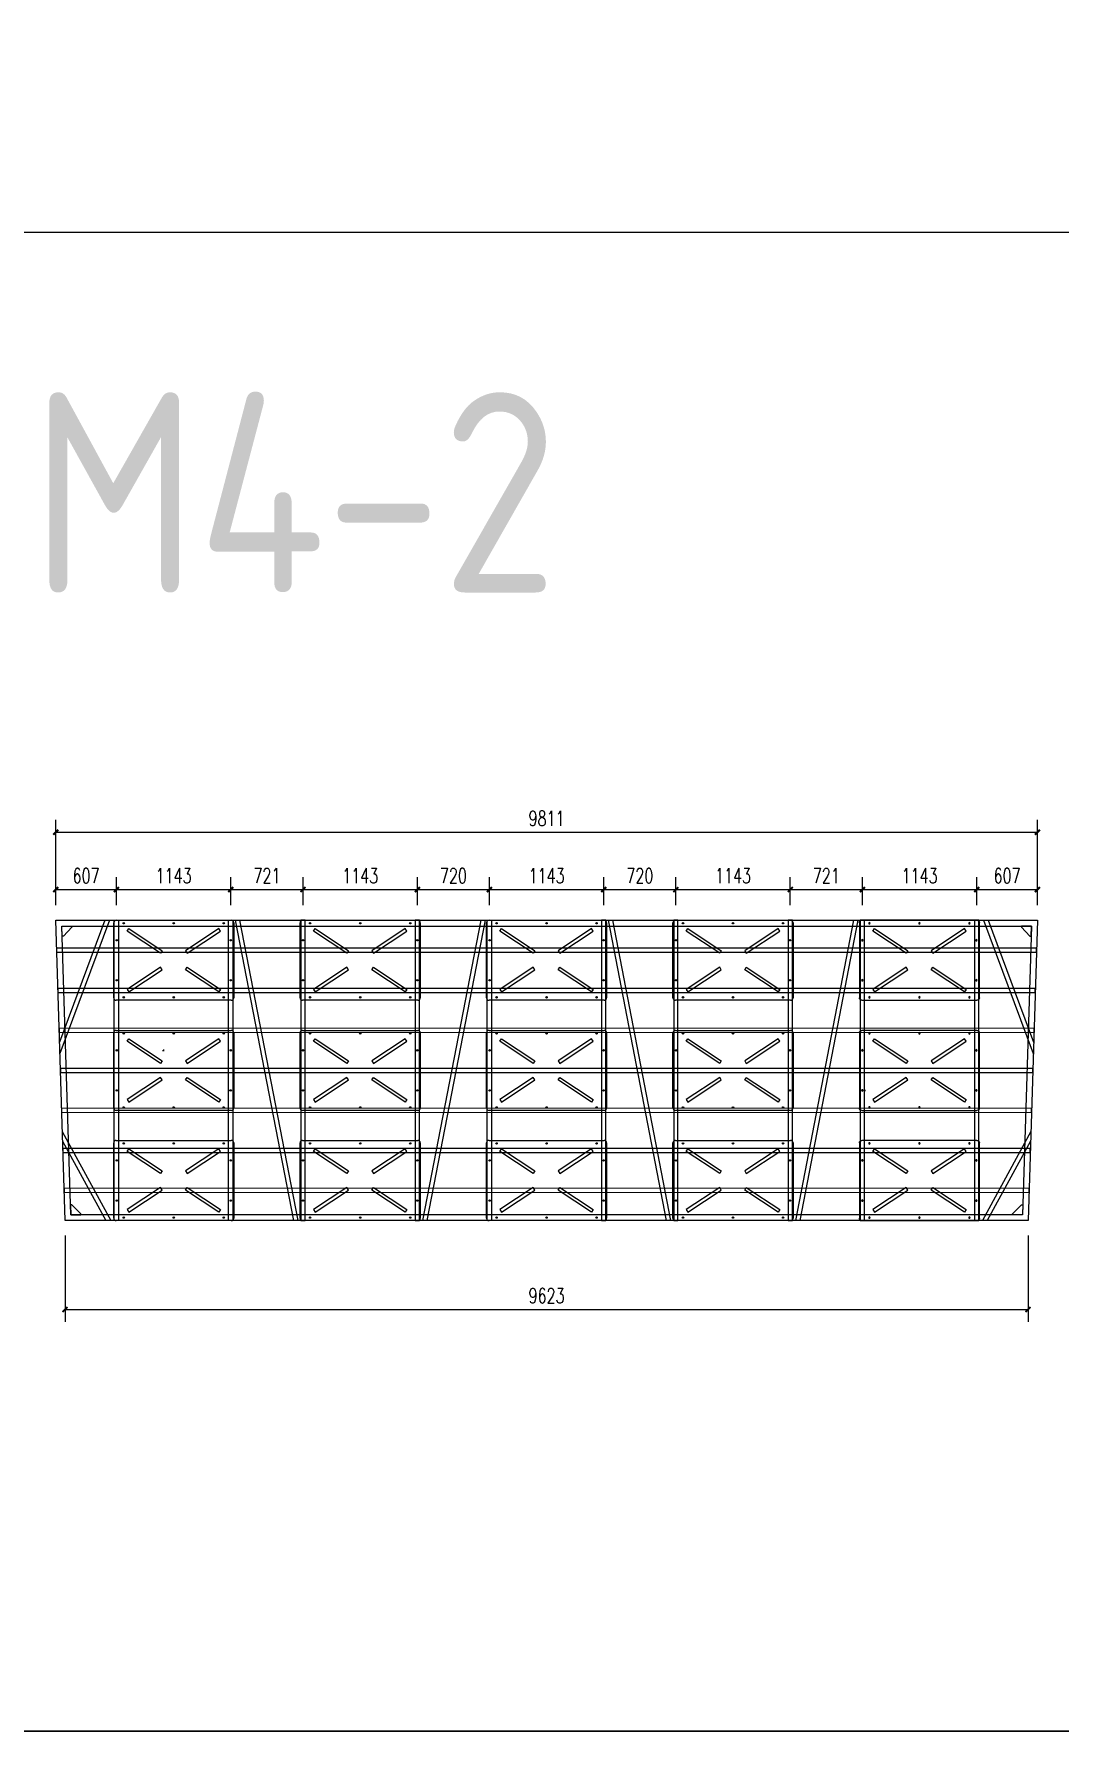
# Model space of a CAD drawing. Extents: x 1254079 to 1500931, y -102737 to 142253.
# Drawn here: x 1311706 to 1321951, y 2621 to 19573 of the extents above; entities that cross this region are included whole.
import ezdxf

# ---------------------------------------------------------------- set-up
doc = ezdxf.new("R2010")
doc.units = 0
doc.header["$LTSCALE"] = 1000
doc.header["$MEASUREMENT"] = 0
for name, color, linetype in [('14#槽钢', 3, 'Continuous'), ('PUB_DIM', 3, 'Continuous'), ('PUB_TEXT', 7, 'Continuous'), ('W-float bowl浮筒', 253, 'Continuous'), ('W-FLOAT_BOWL浮筒', 253, 'Continuous'), ('W-STEEL_FRAME钢架', 3, 'Continuous'), ('W-STEEL_KEEL钢龙骨', 5, 'Continuous')]:
    doc.layers.add(name, color=color, linetype=linetype)
doc.styles.add('_TCH_DIM_T3', font='SIMPLEX', dxfattribs={"width": 0.705882, "bigfont": 'GBCBIG'})
doc.styles.get("Standard").update_dxf_attribs({"font": 'gbenor.shx', "bigfont": 'gbcbig.shx'})
doc.dimstyles.new('_TCH_ARCH&&50', dxfattribs={"dimtxt": 148.75, "dimasz": 50, "dimexe": 125, "dimexo": 150, "dimgap": 63.125, "dimtad": 1, "dimdec": 0, "dimzin": 0, "dimdsep": 46, "dimtxsty": '_TCH_DIM_T3', "dimblk": 'ARCHTICK', "dimcen": 0.09, "dimclrt": 7, "dimazin": 2, "dimtfac": 1, "dimtdec": 0, "dimtix": 1, "dimtmove": 2, "dimatfit": 3, "dimfxl": 0, "dimtolj": 1, "dimtzin": 0, "dimarcsym": 0})

# ---------------------------------------------------------------- blocks, each defined once
blk = doc.blocks.new('_ArchTick')
at = {"color": 0, "linetype": 'ByBlock', "const_width": 0.4}
blk.add_lwpolyline([(-0.5, -0.5), (0.5, 0.5)], dxfattribs=at)
blk = doc.blocks.new('*D972')
at = {"layer": 'Defpoints', "color": 0, "transparency": 16777216}
for p in [(1312530, 11026), (1311924, 10720), (1312530, 10720)]:
    blk.add_point(p, dxfattribs=at)
at = {"layer": 'PUB_DIM', "color": 0, "lineweight": -2, "transparency": 16777216}
for p, q in [((1311924, 10870), (1311924, 11151)), ((1311924, 11026), (1312530, 11026)), ((1312530, 10870), (1312530, 11151))]:
    blk.add_line(p, q, dxfattribs=at)
at = {"layer": 'PUB_DIM', "color": 0, "lineweight": -2, "transparency": 16777216, "xscale": 50, "yscale": 50, "zscale": 50}
for p, rotation in [((1311924, 11026), 179.999859459141), ((1312530, 11026), 359.999859459141)]:
    blk.add_blockref('_ArchTick', p, dxfattribs=dict(at, rotation=rotation))
at = {"layer": 'PUB_DIM', "color": 7, "transparency": 16777216, "insert": (1312227, 11164), "char_height": 148.8, "attachment_point": 5, "rotation": 359.9999, "style": '_TCH_DIM_T3'}
blk.add_mtext('\\A1;607', dxfattribs=at)
blk = doc.blocks.new('*D973')
at = {"layer": 'Defpoints', "color": 0, "transparency": 16777216}
for p in [(1313673, 11026), (1312530, 10720), (1313673, 10720)]:
    blk.add_point(p, dxfattribs=at)
at = {"layer": 'PUB_DIM', "color": 0, "lineweight": -2, "transparency": 16777216}
for p, q in [((1312530, 10870), (1312530, 11151)), ((1312530, 11026), (1313673, 11026)), ((1313673, 10870), (1313673, 11151))]:
    blk.add_line(p, q, dxfattribs=at)
at = {"layer": 'PUB_DIM', "color": 0, "lineweight": -2, "transparency": 16777216, "xscale": 50, "yscale": 50, "zscale": 50}
for p, rotation in [((1312530, 11026), 179.9998594591409), ((1313673, 11026), 359.999859459141)]:
    blk.add_blockref('_ArchTick', p, dxfattribs=dict(at, rotation=rotation))
at = {"layer": 'PUB_DIM', "color": 7, "transparency": 16777216, "insert": (1313102, 11164), "char_height": 148.8, "attachment_point": 5, "rotation": 359.9999, "style": '_TCH_DIM_T3'}
blk.add_mtext('\\A1;1143', dxfattribs=at)
blk = doc.blocks.new('*D974')
at = {"layer": 'Defpoints', "color": 0, "transparency": 16777216}
for p in [(1314395, 11026), (1313673, 10720), (1314395, 10720)]:
    blk.add_point(p, dxfattribs=at)
at = {"layer": 'PUB_DIM', "color": 0, "lineweight": -2, "transparency": 16777216}
for p, q in [((1313673, 10870), (1313673, 11151)), ((1313673, 11026), (1314395, 11026)), ((1314395, 10870), (1314395, 11151))]:
    blk.add_line(p, q, dxfattribs=at)
at = {"layer": 'PUB_DIM', "color": 0, "lineweight": -2, "transparency": 16777216, "xscale": 50, "yscale": 50, "zscale": 50}
for p, rotation in [((1313673, 11026), 179.999859459141), ((1314395, 11026), 359.999859459141)]:
    blk.add_blockref('_ArchTick', p, dxfattribs=dict(at, rotation=rotation))
at = {"layer": 'PUB_DIM', "color": 7, "transparency": 16777216, "insert": (1314034, 11164), "char_height": 148.8, "attachment_point": 5, "rotation": 359.9999, "style": '_TCH_DIM_T3'}
blk.add_mtext('\\A1;721', dxfattribs=at)
blk = doc.blocks.new('*D975')
at = {"layer": 'Defpoints', "color": 0, "transparency": 16777216}
for p in [(1315538, 11026), (1314395, 10720), (1315538, 10720)]:
    blk.add_point(p, dxfattribs=at)
at = {"layer": 'PUB_DIM', "color": 0, "lineweight": -2, "transparency": 16777216}
for p, q in [((1314395, 10870), (1314395, 11151)), ((1314395, 11026), (1315538, 11026)), ((1315538, 10870), (1315538, 11151))]:
    blk.add_line(p, q, dxfattribs=at)
at = {"layer": 'PUB_DIM', "color": 0, "lineweight": -2, "transparency": 16777216, "xscale": 50, "yscale": 50, "zscale": 50}
for p, rotation in [((1314395, 11026), 179.999859459141), ((1315538, 11026), 359.999859459141)]:
    blk.add_blockref('_ArchTick', p, dxfattribs=dict(at, rotation=rotation))
at = {"layer": 'PUB_DIM', "color": 7, "transparency": 16777216, "insert": (1314966, 11164), "char_height": 148.8, "attachment_point": 5, "rotation": 359.9999, "style": '_TCH_DIM_T3'}
blk.add_mtext('\\A1;1143', dxfattribs=at)
blk = doc.blocks.new('*D976')
at = {"layer": 'Defpoints', "color": 0, "transparency": 16777216}
for p in [(1316258, 11026), (1315538, 10720), (1316258, 10720)]:
    blk.add_point(p, dxfattribs=at)
at = {"layer": 'PUB_DIM', "color": 0, "lineweight": -2, "transparency": 16777216}
for p, q in [((1315538, 10870), (1315538, 11151)), ((1315538, 11026), (1316258, 11026)), ((1316258, 10870), (1316258, 11151))]:
    blk.add_line(p, q, dxfattribs=at)
at = {"layer": 'PUB_DIM', "color": 0, "lineweight": -2, "transparency": 16777216, "xscale": 50, "yscale": 50, "zscale": 50}
for p, rotation in [((1315538, 11026), 179.9998594591409), ((1316258, 11026), 359.9998594591409)]:
    blk.add_blockref('_ArchTick', p, dxfattribs=dict(at, rotation=rotation))
at = {"layer": 'PUB_DIM', "color": 7, "transparency": 16777216, "insert": (1315898, 11164), "char_height": 148.8, "attachment_point": 5, "rotation": 359.9999, "style": '_TCH_DIM_T3'}
blk.add_mtext('\\A1;720', dxfattribs=at)
blk = doc.blocks.new('*D977')
at = {"layer": 'Defpoints', "color": 0, "transparency": 16777216}
for p in [(1317401, 11026), (1316258, 10720), (1317401, 10720)]:
    blk.add_point(p, dxfattribs=at)
at = {"layer": 'PUB_DIM', "color": 0, "lineweight": -2, "transparency": 16777216}
for p, q in [((1316258, 10870), (1316258, 11151)), ((1316258, 11026), (1317401, 11026)), ((1317401, 10870), (1317401, 11151))]:
    blk.add_line(p, q, dxfattribs=at)
at = {"layer": 'PUB_DIM', "color": 0, "lineweight": -2, "transparency": 16777216, "xscale": 50, "yscale": 50, "zscale": 50}
for p, rotation in [((1316258, 11026), 179.999859459141), ((1317401, 11026), 359.999859459141)]:
    blk.add_blockref('_ArchTick', p, dxfattribs=dict(at, rotation=rotation))
at = {"layer": 'PUB_DIM', "color": 7, "transparency": 16777216, "insert": (1316829, 11164), "char_height": 148.8, "attachment_point": 5, "rotation": 359.9999, "style": '_TCH_DIM_T3'}
blk.add_mtext('\\A1;1143', dxfattribs=at)
blk = doc.blocks.new('*D978')
at = {"layer": 'Defpoints', "color": 0, "transparency": 16777216}
for p in [(1318121, 11026), (1317401, 10720), (1318121, 10720)]:
    blk.add_point(p, dxfattribs=at)
at = {"layer": 'PUB_DIM', "color": 0, "lineweight": -2, "transparency": 16777216}
for p, q in [((1317401, 10870), (1317401, 11151)), ((1317401, 11026), (1318121, 11026)), ((1318121, 10870), (1318121, 11151))]:
    blk.add_line(p, q, dxfattribs=at)
at = {"layer": 'PUB_DIM', "color": 0, "lineweight": -2, "transparency": 16777216, "xscale": 50, "yscale": 50, "zscale": 50}
for p, rotation in [((1317401, 11026), 179.9998594591409), ((1318121, 11026), 359.9998594591409)]:
    blk.add_blockref('_ArchTick', p, dxfattribs=dict(at, rotation=rotation))
at = {"layer": 'PUB_DIM', "color": 7, "transparency": 16777216, "insert": (1317761, 11164), "char_height": 148.8, "attachment_point": 5, "rotation": 359.9999, "style": '_TCH_DIM_T3'}
blk.add_mtext('\\A1;720', dxfattribs=at)
blk = doc.blocks.new('*D979')
at = {"layer": 'Defpoints', "color": 0, "transparency": 16777216}
for p in [(1319264, 11026), (1318121, 10720), (1319264, 10720)]:
    blk.add_point(p, dxfattribs=at)
at = {"layer": 'PUB_DIM', "color": 0, "lineweight": -2, "transparency": 16777216}
for p, q in [((1318121, 10870), (1318121, 11151)), ((1318121, 11026), (1319264, 11026)), ((1319264, 10870), (1319264, 11151))]:
    blk.add_line(p, q, dxfattribs=at)
at = {"layer": 'PUB_DIM', "color": 0, "lineweight": -2, "transparency": 16777216, "xscale": 50, "yscale": 50, "zscale": 50}
for p, rotation in [((1318121, 11026), 179.999859459141), ((1319264, 11026), 359.999859459141)]:
    blk.add_blockref('_ArchTick', p, dxfattribs=dict(at, rotation=rotation))
at = {"layer": 'PUB_DIM', "color": 7, "transparency": 16777216, "insert": (1318692, 11164), "char_height": 148.8, "attachment_point": 5, "rotation": 359.9999, "style": '_TCH_DIM_T3'}
blk.add_mtext('\\A1;1143', dxfattribs=at)
blk = doc.blocks.new('*D980')
at = {"layer": 'Defpoints', "color": 0, "transparency": 16777216}
for p in [(1319985, 11026), (1319264, 10720), (1319985, 10720)]:
    blk.add_point(p, dxfattribs=at)
at = {"layer": 'PUB_DIM', "color": 0, "lineweight": -2, "transparency": 16777216}
for p, q in [((1319264, 10870), (1319264, 11151)), ((1319264, 11026), (1319985, 11026)), ((1319985, 10870), (1319985, 11151))]:
    blk.add_line(p, q, dxfattribs=at)
at = {"layer": 'PUB_DIM', "color": 0, "lineweight": -2, "transparency": 16777216, "xscale": 50, "yscale": 50, "zscale": 50}
for p, rotation in [((1319264, 11026), 179.9998594591409), ((1319985, 11026), 359.9998594591409)]:
    blk.add_blockref('_ArchTick', p, dxfattribs=dict(at, rotation=rotation))
at = {"layer": 'PUB_DIM', "color": 7, "transparency": 16777216, "insert": (1319624, 11164), "char_height": 148.8, "attachment_point": 5, "rotation": 359.9999, "style": '_TCH_DIM_T3'}
blk.add_mtext('\\A1;721', dxfattribs=at)
blk = doc.blocks.new('*D981')
at = {"layer": 'Defpoints', "color": 0, "transparency": 16777216}
for p in [(1321128, 11026), (1319985, 10720), (1321128, 10720)]:
    blk.add_point(p, dxfattribs=at)
at = {"layer": 'PUB_DIM', "color": 0, "lineweight": -2, "transparency": 16777216}
for p, q in [((1319985, 10870), (1319985, 11151)), ((1319985, 11026), (1321128, 11026)), ((1321128, 10870), (1321128, 11151))]:
    blk.add_line(p, q, dxfattribs=at)
at = {"layer": 'PUB_DIM', "color": 0, "lineweight": -2, "transparency": 16777216, "xscale": 50, "yscale": 50, "zscale": 50}
for p, rotation in [((1319985, 11026), 179.9998594591409), ((1321128, 11026), 359.999859459141)]:
    blk.add_blockref('_ArchTick', p, dxfattribs=dict(at, rotation=rotation))
at = {"layer": 'PUB_DIM', "color": 7, "transparency": 16777216, "insert": (1320556, 11164), "char_height": 148.8, "attachment_point": 5, "rotation": 359.9999, "style": '_TCH_DIM_T3'}
blk.add_mtext('\\A1;1143', dxfattribs=at)
blk = doc.blocks.new('*D982')
at = {"layer": 'Defpoints', "color": 0, "transparency": 16777216}
for p in [(1321735, 11026), (1321128, 10720), (1321735, 10720)]:
    blk.add_point(p, dxfattribs=at)
at = {"layer": 'PUB_DIM', "color": 0, "lineweight": -2, "transparency": 16777216}
for p, q in [((1321128, 10870), (1321128, 11151)), ((1321128, 11026), (1321735, 11026)), ((1321735, 10870), (1321735, 11151))]:
    blk.add_line(p, q, dxfattribs=at)
at = {"layer": 'PUB_DIM', "color": 0, "lineweight": -2, "transparency": 16777216, "xscale": 50, "yscale": 50, "zscale": 50}
for p, rotation in [((1321128, 11026), 179.999859459141), ((1321735, 11026), 359.999859459141)]:
    blk.add_blockref('_ArchTick', p, dxfattribs=dict(at, rotation=rotation))
at = {"layer": 'PUB_DIM', "color": 7, "transparency": 16777216, "insert": (1321431, 11164), "char_height": 148.8, "attachment_point": 5, "rotation": 359.9999, "style": '_TCH_DIM_T3'}
blk.add_mtext('\\A1;607', dxfattribs=at)
blk = doc.blocks.new('*D984')
at = {"layer": 'Defpoints', "color": 0, "transparency": 16777216}
for p in [(1312017, 7720), (1321641, 7720), (1321641, 6832)]:
    blk.add_point(p, dxfattribs=at)
at = {"layer": 'PUB_DIM', "color": 0, "lineweight": -2, "transparency": 16777216}
for p, q in [((1312017, 7570), (1312017, 6707)), ((1321641, 7570), (1321641, 6707)), ((1312017, 6832), (1321641, 6832))]:
    blk.add_line(p, q, dxfattribs=at)
at = {"layer": 'PUB_DIM', "color": 0, "lineweight": -2, "transparency": 16777216, "xscale": 50, "yscale": 50, "zscale": 50, "rotation": 180}
blk.add_blockref('_ArchTick', (1312017, 6832), dxfattribs=at)
at = {"layer": 'PUB_DIM', "color": 0, "lineweight": -2, "transparency": 16777216, "xscale": 50, "yscale": 50, "zscale": 50}
blk.add_blockref('_ArchTick', (1321641, 6832), dxfattribs=at)
at = {"layer": 'PUB_DIM', "color": 7, "transparency": 16777216, "insert": (1316829, 6969), "char_height": 148.8, "attachment_point": 5, "style": '_TCH_DIM_T3'}
blk.add_mtext('\\A1;9623', dxfattribs=at)
blk = doc.blocks.new('*D985')
at = {"layer": 'Defpoints', "color": 0, "transparency": 16777216}
for p in [(1321735, 11599), (1311924, 10720), (1321735, 10720)]:
    blk.add_point(p, dxfattribs=at)
at = {"layer": 'PUB_DIM', "color": 0, "lineweight": -2, "transparency": 16777216}
for p, q in [((1311924, 10870), (1311924, 11724)), ((1321735, 10870), (1321735, 11724)), ((1311924, 11599), (1321735, 11599))]:
    blk.add_line(p, q, dxfattribs=at)
at = {"layer": 'PUB_DIM', "color": 0, "lineweight": -2, "transparency": 16777216, "xscale": 50, "yscale": 50, "zscale": 50, "rotation": 180}
blk.add_blockref('_ArchTick', (1311924, 11599), dxfattribs=at)
at = {"layer": 'PUB_DIM', "color": 0, "lineweight": -2, "transparency": 16777216, "xscale": 50, "yscale": 50, "zscale": 50}
blk.add_blockref('_ArchTick', (1321735, 11599), dxfattribs=at)
at = {"layer": 'PUB_DIM', "color": 7, "transparency": 16777216, "insert": (1316829, 11737), "char_height": 148.8, "attachment_point": 5, "style": '_TCH_DIM_T3'}
blk.add_mtext('\\A1;9811', dxfattribs=at)
blk = doc.blocks.new('$matou$00000145')
at = {"layer": 'W-float bowl浮筒', "lineweight": 0}
for p, q in [((-600, -375), (-600, 375)), ((-575, 400), (575, 400)), ((-507, 370), (-493, 370)), ((-500, 377), (-500, 363)), ((-7, 370), (7, 370)), ((0, 377), (0, 363)), ((493, 370), (507, 370)), ((500, 377), (500, 363)), ((600, 375), (600, -375)), ((-577, 200), (-563, 200)), ((-570, 207), (-570, 193)), ((563, 200), (577, 200)), ((570, 207), (570, 193)), ((-577, -200), (-563, -200)), ((-570, -193), (-570, -207)), ((563, -200), (577, -200)), ((570, -193), (570, -207)), ((575, -400), (-575, -400)), ((-507, -370), (-493, -370)), ((-500, -377), (-500, -363)), ((-7, -370), (7, -370)), ((0, -377), (0, -363)), ((493, -370), (507, -370)), ((500, -377), (500, -363))]:
    blk.add_line(p, q, dxfattribs=at)
at = {"layer": 'W-float bowl浮筒', "lineweight": 0, "ltscale": 100}
for points in [[(-450, 316), (-117, 95), (-133, 70), (-467, 291)], [(450, 316), (117, 95), (133, 70), (467, 291)], [(-450, -316), (-117, -95), (-133, -70), (-467, -291)], [(450, -316), (117, -95), (133, -70), (467, -291)]]:
    blk.add_lwpolyline(points, close=True, dxfattribs=at)
at = {"layer": 'W-float bowl浮筒', "lineweight": 0}
for centre in [(-500, 370), (0, 370), (500, 370), (-570, 200), (570, 200), (-570, -200), (570, -200), (-500, -370), (0, -370), (500, -370)]:
    blk.add_circle(centre, 7, dxfattribs=at)
for centre, start, end in [((-575, 375), 90, 180), ((575, 375), 0, 90), ((-575, -375), 180, 270), ((575, -375), 270, 0)]:
    blk.add_arc(centre, 25, start, end, dxfattribs=at)

msp = doc.modelspace()

# ---------------------------------------------------------------- linework, layer by layer
at = {"layer": '14#槽钢'}
for points in [[(1284443.8, 62511.5), (1371490.4, 62511.5), (1371490.4, 2620.5), (1284443.8, 2620.5)], [(1311923.7, 10719.8), (1321734.6, 10719.8), (1321640.9, 7720.3), (1312017.5, 7720.3)], [(1311983.6, 10661.8), (1321674.8, 10661.8), (1321584.7, 7778.3), (1312073.7, 7778.3)]]:
    msp.add_lwpolyline(points, close=True, dxfattribs=at)
for points in [[(1284443.8, 17593.3), (1371490.4, 17593.3)], [(1312415.7, 10719.8), (1311961.8, 9503)], [(1312461.6, 10719.8), (1311965.3, 9389.4)], [(1313717.7, 10719.8), (1314298.6, 7719.8)], [(1313761.5, 10719.8), (1314342.4, 7719.8)], [(1316170.9, 10719.8), (1315590, 7719.8)], [(1316214.7, 10719.8), (1315633.8, 7719.8)], [(1317443.7, 10719.8), (1318024.6, 7719.8)], [(1317487.5, 10719.8), (1318068.4, 7719.8)], [(1319896.9, 10719.8), (1319316, 7719.8)], [(1319940.7, 10719.8), (1319359.8, 7719.8)], [(1321196.5, 10719.8), (1321693, 9388.9)], [(1321242.4, 10719.8), (1321696.6, 9502.4)], [(1311989.7, 8608.5), (1312473.9, 7720.3)], [(1311992.7, 8513.2), (1312424.9, 7720.3)], [(1321668.7, 8608.9), (1321184.2, 7720.3)], [(1321665.7, 8513.6), (1321233.2, 7720.3)], [(1284443.8, 2620.5), (1371490.4, 2620.5)]]:
    msp.add_lwpolyline(points, dxfattribs=at)
at = {"layer": 'PUB_DIM'}
for p, q in [((1312992.2, 9419.8), (1313006.2, 9419.8)), ((1312999.2, 9426.8), (1312999.2, 9412.8)), ((1313642.6, 9019.8), (1313656.6, 9019.8)), ((1313649.6, 9026.8), (1313649.6, 9012.8)), ((1320015.7, 9019.8), (1320001.7, 9019.8)), ((1320008.7, 9026.8), (1320008.7, 9012.8))]:
    msp.add_line(p, q, dxfattribs=at)
at = {"layer": 'W-STEEL_FRAME钢架'}
for points in [[(1312508.9, 10719.8), (1312551.9, 10719.8), (1312551.9, 7719.8), (1312508.9, 7719.8)], [(1313651.9, 10719.8), (1313694.9, 10719.8), (1313694.9, 7719.8), (1313651.9, 7719.8)], [(1314416.2, 10719.8), (1314373.2, 10719.8), (1314373.2, 7719.8), (1314416.2, 7719.8)], [(1315559.2, 10719.8), (1315516.2, 10719.8), (1315516.2, 7719.8), (1315559.2, 7719.8)], [(1316236.2, 10719.8), (1316279.2, 10719.8), (1316279.2, 7719.8), (1316236.2, 7719.8)], [(1317422.2, 10719.8), (1317379.2, 10719.8), (1317379.2, 7719.8), (1317422.2, 7719.8)], [(1318142.2, 10719.8), (1318099.2, 10719.8), (1318099.2, 7719.8), (1318142.2, 7719.8)], [(1319285.2, 10719.8), (1319242.2, 10719.8), (1319242.2, 7719.8), (1319285.2, 7719.8)], [(1320006.3, 10719.8), (1319963.3, 10719.8), (1319963.3, 7719.8), (1320006.3, 7719.8)], [(1321149.3, 10719.8), (1321106.3, 10719.8), (1321106.3, 7719.8), (1321149.3, 7719.8)]]:
    msp.add_lwpolyline(points, close=True, dxfattribs=at)
at = {"layer": 'W-STEEL_FRAME钢架', "color": 1}
for points in [[(1312000.4, 10561.3), (1311986.8, 10561.3), (1311983.7, 10661.3), (1312083.7, 10661.3), (1312083.7, 10651.3)], [(1321658, 10561.3), (1321671.6, 10561.3), (1321674.7, 10661.3), (1321574.7, 10661.3), (1321574.7, 10651.3)], [(1312083.7, 7878.3), (1312070.6, 7878.4), (1312073.7, 7778.3), (1312173.7, 7778.3), (1312173.7, 7788.3)], [(1321574.7, 7878.3), (1321587.8, 7878.4), (1321584.7, 7778.3), (1321484.7, 7778.3), (1321484.7, 7788.3)]]:
    msp.add_lwpolyline(points, close=True, dxfattribs=at)
at = {"layer": 'W-STEEL_KEEL钢龙骨'}
for points in [[(1311933.1, 10399.9), (1321725.3, 10400.4), (1321725.3, 10440.4), (1311933.1, 10439.9)], [(1311945.6, 9998.4), (1321712.7, 9998.1), (1321712.7, 10038.1), (1311945.6, 10038.4)], [(1311958.1, 9600.7), (1321700.2, 9599.4), (1321700.2, 9639.4), (1311958.1, 9640.7)], [(1311970.6, 9200.1), (1321687.8, 9200.1), (1321687.8, 9240.1), (1311970.6, 9240.1)], [(1311983, 8802.6), (1321675.3, 8800.6), (1321675.3, 8840.6), (1311983, 8842.6)], [(1311995.6, 8399.6), (1321662.8, 8400.6), (1321662.8, 8440.6), (1311995.6, 8439.6)], [(1312008, 8002.9), (1321650.2, 7999.6), (1321650.2, 8039.6), (1312008, 8042.9)]]:
    msp.add_lwpolyline(points, close=True, dxfattribs=at)

# ---------------------------------------------------------------- block references
at = {"layer": 'W-FLOAT_BOWL浮筒'}
for p in [(1313103.4, 10319.8), (1314966.2, 10319.8), (1316829.2, 10319.8), (1318692.2, 10319.8), (1313103.4, 9219.8), (1314966.2, 9219.8), (1316829.2, 9219.8), (1318692.2, 9219.8), (1313103.4, 8119.8), (1314966.2, 8119.8), (1316829.2, 8119.8), (1318692.2, 8119.8)]:
    msp.add_blockref('$matou$00000145', p, dxfattribs=at)
at = {"layer": 'W-FLOAT_BOWL浮筒', "yscale": -1, "rotation": 180}
for p in [(1320554.8, 10319.8), (1320554.8, 9219.8), (1320554.8, 8119.8)]:
    msp.add_blockref('$matou$00000145', p, dxfattribs=at)

# ---------------------------------------------------------------- texts
at = {"layer": 'PUB_TEXT'}
msp.add_text('M4-2', height=2000, dxfattribs=at).set_placement((1311677.4, 13993.3))

# ---------------------------------------------------------------- dimensions: what is measured, and where the dimension line sits
at = {"layer": 'PUB_DIM'}
for p1, p2, distance, picture, middle in [((1311923.7, 10719.8), (1321734.6, 10719.8), 879.3, '*D985', (1316829.2, 11736.6)), ((1311923.7, 10719.8), (1312530.4, 10719.8), 306.3, '*D972', (1312227.1, 11163.6)), ((1312530.4, 10719.8), (1313673.4, 10719.8), 306.3, '*D973', (1313101.9, 11163.6)), ((1313673.4, 10719.8), (1314394.7, 10719.8), 306.3, '*D974', (1314034.1, 11163.6)), ((1314394.7, 10719.8), (1315537.7, 10719.8), 306.3, '*D975', (1314966.2, 11163.6)), ((1315537.7, 10719.8), (1316257.7, 10719.8), 306.3, '*D976', (1315897.7, 11163.6)), ((1316257.7, 10719.8), (1317400.7, 10719.8), 306.3, '*D977', (1316829.2, 11163.6)), ((1317400.7, 10719.8), (1318120.7, 10719.8), 306.3, '*D978', (1317760.7, 11163.6)), ((1318120.7, 10719.8), (1319263.7, 10719.8), 306.3, '*D979', (1318692.2, 11163.6)), ((1319263.7, 10719.8), (1319984.8, 10719.8), 306.3, '*D980', (1319624.2, 11163.6)), ((1319984.8, 10719.8), (1321127.8, 10719.8), 306.3, '*D981', (1320556.3, 11163.6)), ((1321127.8, 10719.8), (1321734.6, 10719.8), 306.3, '*D982', (1321431.2, 11163.6)), ((1312017.5, 7720.3), (1321640.9, 7720.3), -888.7, '*D984', (1316829.2, 6969.1))]:
    dim = msp.add_aligned_dim(p1=p1, p2=p2, distance=distance, dimstyle='_TCH_ARCH&&50', dxfattribs=at)
    dim.commit()
    dim.dimension.update_dxf_attribs({"geometry": picture, "text_midpoint": middle})

doc.saveas('drawing.dxf')
